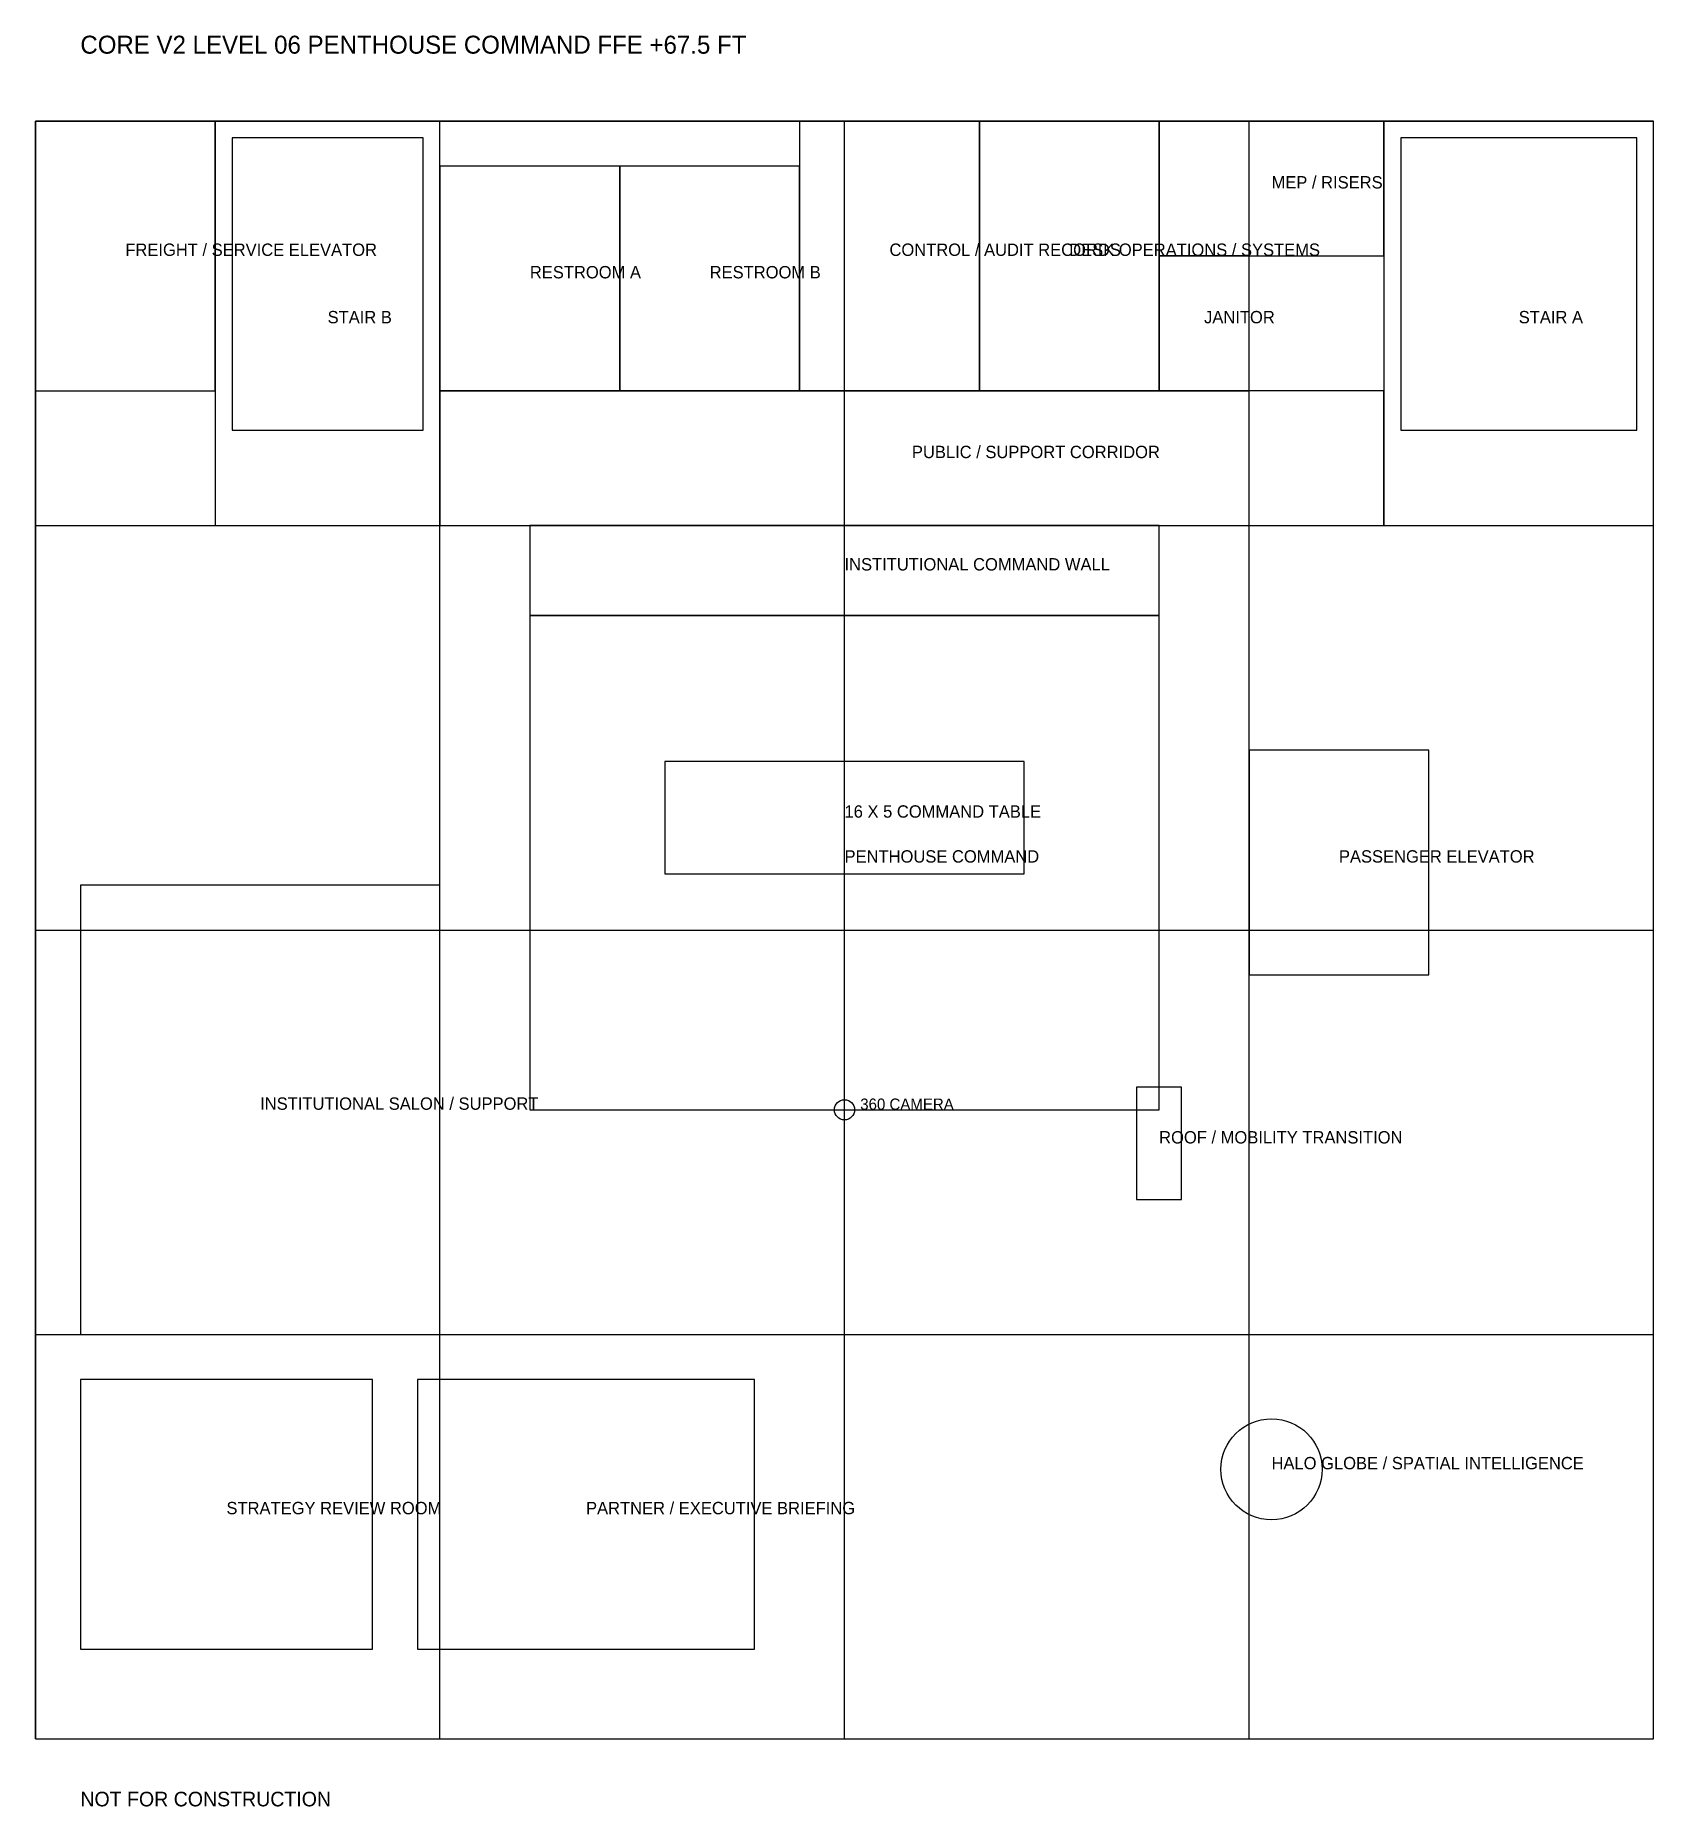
# Model space of a CAD drawing. Header units: metres. Extents: x 0 to 72, y -3 to 75.8.
import ezdxf

# ---------------------------------------------------------------- set-up
doc = ezdxf.new("R2010")
doc.units = ezdxf.units.M
for name, color, linetype in [('CORE', 1, 'Continuous'), ('GRID', 8, 'Continuous'), ('OPENINGS', 1, 'Continuous'), ('PROGRAM', 3, 'Continuous'), ('SHELL', 7, 'Continuous'), ('SUPPORT', 4, 'Continuous'), ('TEXT', 7, 'Continuous')]:
    doc.layers.add(name, color=color, linetype=linetype)

msp = doc.modelspace()

# ---------------------------------------------------------------- linework, layer by layer
at = {"layer": 'CORE'}
for points in [[(0, 60), (8, 60), (8, 72), (0, 72), (0, 60)], [(8, 54), (18, 54), (18, 72), (8, 72), (8, 54)], [(60, 54), (72, 54), (72, 72), (60, 72), (60, 54)], [(54, 34), (62, 34), (62, 44), (54, 44), (54, 34)]]:
    msp.add_lwpolyline(points, dxfattribs=at)
at = {"layer": 'GRID'}
for p, q in [((0, 0), (0, 72)), ((0, 72), (72, 72)), ((18, 0), (18, 72)), ((36, 0), (36, 72)), ((54, 0), (54, 72)), ((72, 0), (72, 72)), ((0, 54), (72, 54)), ((0, 36), (72, 36)), ((0, 18), (72, 18)), ((0, 0), (72, 0))]:
    msp.add_line(p, q, dxfattribs=at)
at = {"layer": 'OPENINGS'}
for points in [[(8.75, 58.25), (17.25, 58.25), (17.25, 71.25), (8.75, 71.25), (8.75, 58.25)], [(60.75, 58.25), (71.25, 58.25), (71.25, 71.25), (60.75, 71.25), (60.75, 58.25)]]:
    msp.add_lwpolyline(points, dxfattribs=at)
at = {"layer": 'PROGRAM'}
for points in [[(18, 60), (26, 60), (26, 70), (18, 70), (18, 60)], [(26, 60), (34, 60), (34, 70), (26, 70), (26, 60)], [(22, 50), (50, 50), (50, 54), (22, 54), (22, 50)], [(22, 28), (50, 28), (50, 50), (22, 50), (22, 28)], [(28, 38.5), (44, 38.5), (44, 43.5), (28, 43.5), (28, 38.5)], [(2, 18), (18, 18), (18, 38), (2, 38), (2, 18)], [(49, 24), (51, 24), (51, 29), (49, 29), (49, 24)], [(2, 4), (15, 4), (15, 16), (2, 16), (2, 4)], [(17, 4), (32, 4), (32, 16), (17, 16), (17, 4)]]:
    msp.add_lwpolyline(points, dxfattribs=at)
msp.add_circle((55, 12), 2.25, dxfattribs=at)
at = {"layer": 'SHELL'}
msp.add_lwpolyline([(0, 0), (72, 0), (72, 72), (0, 72), (0, 0)], dxfattribs=at)
at = {"layer": 'SUPPORT'}
for points in [[(34, 60), (42, 60), (42, 72), (34, 72), (34, 60)], [(42, 60), (50, 60), (50, 72), (42, 72), (42, 60)], [(50, 66), (60, 66), (60, 72), (50, 72), (50, 66)], [(50, 60), (54, 60), (54, 66), (50, 66), (50, 60)], [(18, 54), (60, 54), (60, 60), (18, 60), (18, 54)]]:
    msp.add_lwpolyline(points, dxfattribs=at)
at = {"layer": 'TEXT'}
msp.add_circle((36, 28), 0.45, dxfattribs=at)

# ---------------------------------------------------------------- texts
for s, height, p in [('CORE V2 LEVEL 06 PENTHOUSE COMMAND FFE +67.5 FT', 0.8, (2, 75)), ('MEP / RISERS', 0.55, (55, 69)), ('FREIGHT / SERVICE ELEVATOR', 0.55, (4, 66)), ('CONTROL / AUDIT RECORDS', 0.55, (38, 66)), ('DESK OPERATIONS / SYSTEMS', 0.55, (46, 66)), ('RESTROOM A', 0.55, (22, 65)), ('RESTROOM B', 0.55, (30, 65)), ('STAIR B', 0.55, (13, 63)), ('JANITOR', 0.55, (52, 63)), ('STAIR A', 0.55, (66, 63)), ('PUBLIC / SUPPORT CORRIDOR', 0.55, (39, 57)), ('INSTITUTIONAL COMMAND WALL', 0.55, (36, 52)), ('16 X 5 COMMAND TABLE', 0.55, (36, 41)), ('PENTHOUSE COMMAND', 0.55, (36, 39)), ('PASSENGER ELEVATOR', 0.55, (58, 39)), ('INSTITUTIONAL SALON / SUPPORT', 0.55, (10, 28)), ('360 CAMERA', 0.5, (36.7, 28)), ('ROOF / MOBILITY TRANSITION', 0.55, (50, 26.5)), ('HALO GLOBE / SPATIAL INTELLIGENCE', 0.55, (55, 12)), ('STRATEGY REVIEW ROOM', 0.55, (8.5, 10)), ('PARTNER / EXECUTIVE BRIEFING', 0.55, (24.5, 10)), ('NOT FOR CONSTRUCTION', 0.65, (2, -3))]:
    msp.add_text(s, height=height, dxfattribs=at).set_placement(p)

doc.saveas('drawing.dxf')
